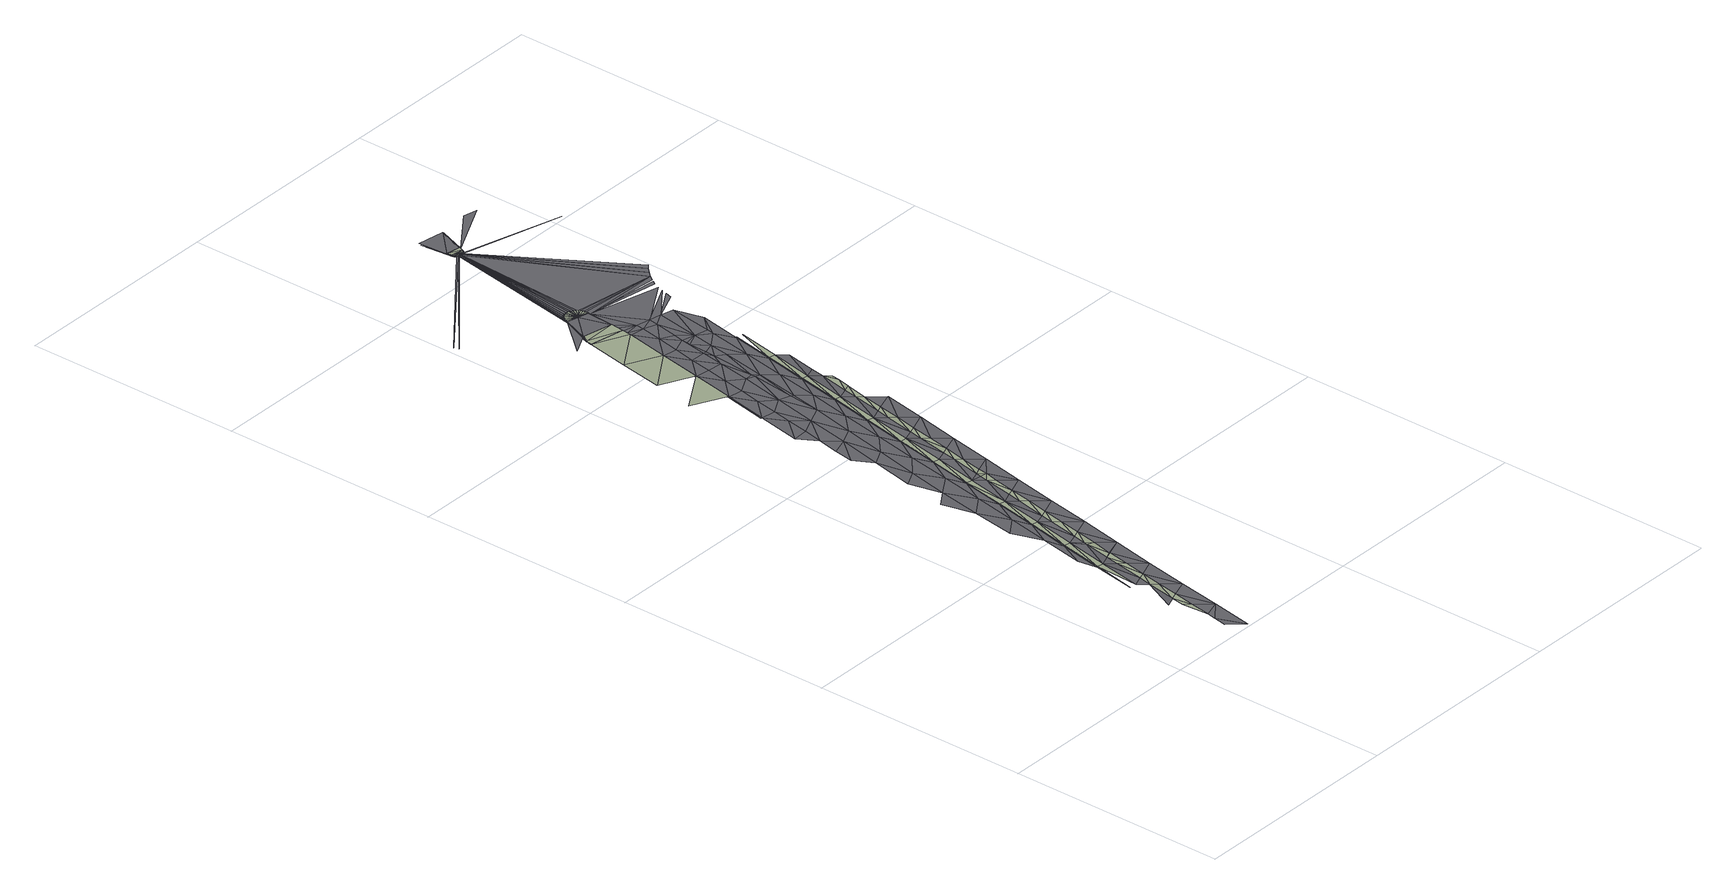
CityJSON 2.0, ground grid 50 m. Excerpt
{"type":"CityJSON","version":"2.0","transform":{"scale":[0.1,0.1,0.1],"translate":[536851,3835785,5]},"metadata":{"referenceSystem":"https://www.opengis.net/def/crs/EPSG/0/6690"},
"CityObjects":{
"road1":{"type":"Road","attributes":{"RoadStructureAttribute.sectionType":"1"},"geometry":[{"type":"MultiSurface","lod":"3","boundaries":[[[0,1,2]],[[2,3,0]],[[3,4,0]],[[4,5,6]],[[4,3,5]],[[6,5,7]],[[8,9,7]],[[5,10,7]],[[5,3,10]],[[7,10,11]],[[3,12,10]],[[7,11,8]],[[13,14,8]],[[10,12,11]],[[15,16,17]],[[18,14,13]],[[8,19,13]],[[8,11,19]],[[17,14,18]],[[11,12,19]],[[20,18,13]],[[17,21,15]],[[13,19,20]],[[15,21,22]],[[12,23,19]],[[18,24,17]],[[19,25,20]],[[26,18,20]],[[24,27,17]],[[21,28,22]],[[19,23,25]],[[20,25,26]],[[17,27,21]],[[25,29,26]],[[18,26,30]],[[25,23,29]],[[26,29,31]],[[24,18,30]],[[30,26,31]],[[32,21,27]],[[21,32,28]],[[23,33,29]],[[30,34,24]],[[30,31,35]],[[35,34,30]],[[36,24,34]],[[37,28,38]],[[32,38,28]],[[31,29,33]],[[31,33,35]],[[27,24,39]],[[27,40,32]],[[41,37,38]],[[39,24,36]],[[34,42,36]],[[34,35,42]],[[40,27,39]],[[35,33,42]],[[43,39,36]],[[44,45,41]],[[40,46,32]],[[32,46,38]],[[36,42,47]],[[33,48,42]],[[36,47,43]],[[41,38,49]],[[50,39,43]],[[46,49,38]],[[42,48,47]],[[40,39,51]],[[44,41,49]],[[40,52,46]],[[51,39,50]],[[43,53,50]],[[43,47,53]],[[52,40,51]],[[47,48,53]],[[54,51,50]],[[52,55,46]],[[46,55,49]],[[50,53,56]],[[57,44,58]],[[48,59,53]],[[50,56,54]],[[60,52,51]],[[44,49,61]],[[55,61,49]],[[62,51,54]],[[53,59,56]],[[57,58,63]],[[58,44,61]],[[52,60,55]],[[54,64,62]],[[65,66,51]],[[65,51,62]],[[54,56,64]],[[60,51,66]],[[56,59,64]],[[63,67,68]],[[67,69,68]],[[70,55,60]],[[70,61,55]],[[62,64,65]],[[63,58,71]],[[59,72,64]],[[71,67,63]],[[67,73,69]],[[58,61,74]],[[64,75,65]],[[70,74,61]],[[66,65,76]],[[73,77,78]],[[79,80,60]],[[81,66,76]],[[64,72,75]],[[71,58,74]],[[60,66,79]],[[60,80,70]],[[65,75,82]],[[76,65,82]],[[82,81,76]],[[77,83,78]],[[84,79,66]],[[83,85,78]],[[82,75,72]],[[82,86,81]],[[66,81,84]],[[67,87,73]],[[87,77,73]],[[88,84,81]],[[88,81,86]],[[70,89,74]],[[80,89,70]],[[72,90,82]],[[90,86,82]],[[67,71,91]],[[87,83,77]],[[71,74,92]],[[89,92,74]],[[93,94,95]],[[96,79,84]],[[83,97,85]],[[85,98,93]],[[86,90,88]],[[91,71,92]],[[67,91,87]],[[80,79,99]],[[80,100,89]],[[87,97,83]],[[97,101,85]],[[94,102,95]],[[98,94,93]],[[99,79,96]],[[84,103,96]],[[101,98,85]],[[100,80,99]],[[84,88,103]],[[104,99,96]],[[89,105,92]],[[87,106,97]],[[100,105,89]],[[96,103,104]],[[88,107,103]],[[106,101,97]],[[87,91,108]],[[109,102,110]],[[91,92,111]],[[88,90,107]],[[103,112,104]],[[105,111,92]],[[101,113,98]],[[114,99,104]],[[98,115,94]],[[103,107,112]],[[108,91,111]],[[100,99,116]],[[87,108,106]],[[100,117,105]],[[106,113,101]],[[113,118,98]],[[102,94,119]],[[119,110,102]],[[115,119,94]],[[116,99,114]],[[104,120,114]],[[118,115,98]],[[117,100,116]],[[104,112,120]],[[121,116,114]],[[111,122,108]],[[105,123,111]],[[106,108,124]],[[117,123,105]],[[106,125,113]],[[112,126,120]],[[127,128,129]],[[114,120,130]],[[114,130,121]],[[125,118,113]],[[124,108,131]],[[128,110,129]],[[112,107,126]],[[123,122,111]],[[118,132,115]],[[133,116,121]],[[115,134,119]],[[135,125,106]],[[135,106,124]],[[131,108,122]],[[120,126,130]],[[117,116,136]],[[117,137,123]],[[132,138,115]],[[110,119,139]],[[139,129,110]],[[134,139,119]],[[131,140,124]],[[121,141,133]],[[142,136,116]],[[142,116,133]],[[138,134,115]],[[137,117,136]],[[121,130,141]],[[143,132,118]],[[125,143,118]],[[140,135,124]],[[144,140,131]],[[123,145,122]],[[137,145,123]],[[146,147,148]],[[130,149,141]],[[150,125,135]],[[143,138,132]],[[148,127,151]],[[133,141,152]],[[131,122,144]],[[133,152,142]],[[140,150,135]],[[127,129,151]],[[145,144,122]],[[125,150,143]],[[130,126,149]],[[153,136,142]],[[138,154,134]],[[134,155,139]],[[151,146,148]],[[141,149,152]],[[156,143,150]],[[137,136,157]],[[143,158,138]],[[140,159,150]],[[137,160,145]],[[161,153,142]],[[154,162,134]],[[129,139,163]],[[155,163,139]],[[158,154,138]],[[164,157,136]],[[164,136,153]],[[162,155,134]],[[160,137,157]],[[142,152,161]],[[159,156,150]],[[151,129,163]],[[143,156,158]],[[165,164,153]],[[145,166,144]],[[167,158,156]],[[153,161,165]],[[160,166,145]],[[158,168,154]],[[155,169,163]],[[163,170,151]],[[168,162,154]],[[140,144,171]],[[169,170,163]],[[170,146,151]],[[172,158,167]],[[173,167,156]],[[166,171,144]],[[169,174,170]],[[159,173,156]],[[159,140,171]],[[175,169,155]],[[176,157,164]],[[162,175,155]],[[165,177,164]],[[178,158,172]],[[173,172,167]],[[179,174,169]],[[158,178,168]],[[160,157,180]],[[168,181,162]],[[160,182,166]],[[175,179,169]],[[173,159,171]],[[183,180,157]],[[183,157,176]],[[184,178,172]],[[182,160,180]],[[185,175,162]],[[181,185,162]],[[184,168,178]],[[173,184,172]],[[184,181,168]],[[166,186,171]],[[182,186,166]],[[187,179,175]],[[184,185,181]],[[185,187,175]],[[173,171,188]],[[186,188,171]],[[184,173,188]],[[182,180,189]],[[184,190,185]],[[182,191,186]],[[190,187,185]],[[184,188,192]],[[193,190,184]],[[186,194,188]],[[194,192,188]],[[184,192,193]],[[194,193,192]]],"semantics":{"surfaces":[{"type":"TrafficArea","function":"2000"},{"type":"AuxiliaryTrafficArea","function":"5000"},{"type":"AuxiliaryTrafficArea","function":"2000"},{"type":"TrafficArea","function":"1000"},{"type":"TrafficArea","function":"1010"},{"type":"AuxiliaryTrafficArea","function":"3000"}],"values":[0,0,0,1,0,1,0,1,0,1,0,1,0,0,2,0,1,1,1,0,0,2,1,3,0,1,1,0,1,3,0,1,2,1,0,0,1,0,1,2,3,0,0,1,1,0,3,3,0,0,1,2,3,0,1,1,1,0,0,4,2,3,1,0,1,3,0,3,0,1,3,2,0,1,1,1,0,0,2,3,1,4,0,1,1,3,3,0,0,4,3,2,1,0,0,1,1,0,4,4,2,3,1,4,0,4,4,3,1,3,0,4,1,0,0,3,1,2,1,1,1,4,0,4,0,1,0,4,4,1,1,3,2,0,0,4,4,3,3,5,0,4,3,0,3,4,1,2,4,4,5,3,0,1,4,1,1,0,3,4,2,1,0,4,4,5,3,0,1,3,4,0,3,0,3,1,4,2,4,4,5,5,3,0,1,4,1,1,0,3,3,4,2,4,0,5,1,1,4,4,5,0,3,4,0,3,4,4,3,0,1,2,4,5,5,3,4,1,0,0,4,1,1,4,4,4,3,3,2,5,0,4,4,5,1,3,1,4,5,3,4,0,0,4,3,5,0,4,1,4,4,2,1,4,5,3,4,0,0,4,1,1,4,5,4,1,3,4,1,2,4,3,5,4,3,3,5,4,4,3,3,4,3,4,0,4,1,4,4,4,4,1,4,2,4,3,0,0,4,1,4,4,4,4,4,3,2,4,4,4,3,3,3,1,4,2,4,3,3,3,3,3,3]}}]},
"road2":{"type":"Road","attributes":{"RoadStructureAttribute.sectionType":"4"},"geometry":[{"type":"MultiSurface","lod":"3","boundaries":[[[195,147,196]],[[197,195,198]],[[199,198,195]],[[196,200,195]],[[195,200,199]],[[199,200,201]],[[200,196,202]],[[203,201,204]],[[204,201,200]],[[205,202,196]],[[196,147,146]],[[200,206,204]],[[207,208,200]],[[200,202,205]],[[200,208,206]],[[204,206,209]],[[210,211,206]],[[209,206,211]],[[196,146,205]],[[210,212,211]],[[212,213,211]],[[213,214,209]],[[209,211,213]],[[215,210,206]],[[212,216,213]],[[207,200,205]],[[216,217,213]],[[217,218,214]],[[214,213,217]],[[216,219,217]],[[219,220,217]],[[212,210,215]],[[218,217,220]],[[220,221,218]],[[216,212,215]],[[219,222,220]],[[219,216,215]],[[222,223,220]],[[215,206,208]],[[224,207,174]],[[207,205,146]],[[146,170,207]],[[170,174,207]],[[222,219,215]],[[221,220,223]],[[215,225,222]],[[222,225,223]],[[221,223,226]],[[227,207,224]],[[225,228,223]],[[215,229,225]],[[174,179,224]],[[226,223,228]],[[225,229,228]],[[226,228,230]],[[215,231,229]],[[224,179,227]],[[229,232,228]],[[233,215,208]],[[234,208,207]],[[230,228,232]],[[229,231,232]],[[215,235,231]],[[230,232,236]],[[231,237,232]],[[215,238,235]],[[209,239,204]],[[236,232,237]],[[207,227,240]],[[240,234,207]],[[233,241,215]],[[231,235,237]],[[241,242,215]],[[242,243,215]],[[215,244,238]],[[235,245,237]],[[236,237,246]],[[214,239,209]],[[215,247,244]],[[246,237,245]],[[235,238,245]],[[240,227,179]],[[208,234,233]],[[215,243,247]],[[238,248,245]],[[246,245,249]],[[218,239,214]],[[238,244,248]],[[249,245,248]],[[244,250,248]],[[251,249,248]],[[244,247,250]],[[248,250,251]],[[247,252,250]],[[241,233,234]],[[221,239,218]],[[241,234,253]],[[254,251,250]],[[247,243,252]],[[242,241,253]],[[234,255,253]],[[243,256,252]],[[242,253,256]],[[243,242,256]],[[234,240,255]],[[250,252,254]],[[256,257,252]],[[256,253,255]],[[257,254,252]],[[255,257,256]],[[226,239,221]],[[230,239,226]],[[240,179,187]],[[236,239,230]],[[258,259,260]],[[261,262,259]],[[246,239,236]],[[249,239,246]],[[251,239,249]],[[240,263,255]],[[257,263,254]],[[255,263,257]],[[264,239,251]],[[204,265,262]],[[204,239,265]],[[266,187,190]],[[267,268,240]],[[240,187,269]],[[270,263,240]],[[271,272,273]],[[274,275,190]],[[271,273,276]],[[251,254,263]],[[271,277,272]],[[278,271,276]],[[277,279,272]],[[278,276,280]],[[271,278,281]],[[282,277,271]],[[271,281,282]],[[278,280,260]],[[278,283,281]],[[284,277,282]],[[285,278,260]],[[278,285,283]],[[277,286,279]],[[285,287,283]],[[284,286,277]],[[285,260,259]],[[288,285,259]],[[285,288,287]],[[288,259,262]],[[288,289,287]],[[251,263,264]],[[286,290,279]],[[291,282,281]],[[288,262,265]],[[291,281,283]],[[288,292,289]],[[293,287,289]],[[292,288,265]],[[291,283,287]],[[292,294,289]],[[295,284,282]],[[292,265,239]],[[293,296,287]],[[292,239,264]],[[292,297,294]],[[289,294,293]],[[297,293,294]],[[296,291,287]],[[297,292,264]],[[298,286,284]],[[291,299,282]],[[297,264,300]],[[299,295,282]],[[297,301,293]],[[301,297,300]],[[301,296,293]],[[301,300,302]],[[295,298,284]],[[301,302,303]],[[301,304,296]],[[298,305,286]],[[304,301,303]],[[304,291,296]],[[304,303,306]],[[304,307,291]],[[304,306,308]],[[307,299,291]],[[307,304,308]],[[307,308,309]],[[307,310,299]],[[310,295,299]],[[310,307,309]],[[310,309,311]],[[295,310,305]],[[295,305,298]],[[305,310,311]],[[264,263,300]],[[312,302,300]],[[313,303,302]],[[314,286,315]],[[286,305,315]],[[316,315,305]],[[305,311,316]],[[263,312,300]],[[312,313,302]],[[313,317,303]],[[318,306,303]],[[319,320,311]]],"semantics":{"surfaces":[{"type":"AuxiliaryTrafficArea","function":"3000"},{"type":"TrafficArea","function":"1020"},{"type":"TrafficArea","function":"2000"}],"values":[0,1,1,0,1,1,0,1,1,0,0,1,2,0,2,1,0,1,0,0,0,1,1,0,0,0,0,1,1,0,0,0,1,1,0,0,0,0,0,1,0,0,1,0,1,0,0,1,1,0,0,1,1,0,1,0,1,0,0,2,1,0,0,1,0,0,1,1,1,1,0,0,0,0,0,0,1,1,0,1,0,1,0,0,0,1,1,0,1,0,1,0,1,0,0,1,0,1,0,0,1,0,0,0,1,1,1,1,1,1,1,1,1,1,1,1,1,1,1,1,1,1,1,1,1,1,1,1,1,1,1,1,1,1,1,1,1,0,0,0,1,0,0,1,0,1,0,0,1,1,0,1,0,1,1,0,1,0,0,0,1,0,0,0,1,0,1,0,0,0,0,1,0,0,1,0,0,1,0,1,0,1,0,0,1,0,1,0,1,0,1,1,0,0,1,1,0,0,1,1,1,1,2,2,1,1,1,1,1,1,1]}}]}
},
"vertices":[
[186,64,9],[180,35,10],[209,1,10],[228,98,9],[190,85,9],[199,133,8],[187,148,8],[192,177,8],[205,246,7],[169,169,7],[208,183,8],[217,232,8],[246,197,8],[211,276,7],[188,267,7],[192,368,4],[174,270,5],[192,368,6],[206,366,6],[227,281,7],[223,345,7],[210,467,5],[184,411,5],[264,295,8],[224,464,7],[236,330,7],[229,374,7],[210,467,7],[201,510,6],[245,380,7],[241,436,7],[245,382,7],[229,565,6],[283,393,8],[242,443,7],[254,428,8],[247,472,8],[176,577,7],[219,608,6],[243,562,8],[229,565,8],[191,676,7],[263,478,8],[260,541,8],[207,774,8],[170,749,9],[247,663,6],[272,526,8],[301,491,9],[236,707,7],[266,570,8],[261,660,8],[247,663,8],[282,576,8],[278,639,9],[265,761,7],[291,624,9],[189,847,9],[225,865,9],[319,590,9],[265,761,9],[253,805,8],[284,669,9],[208,945,10],[300,675,9],[297,737,9],[279,759,9],[227,1043,11],[182,986,11],[189,1030,11],[283,860,8],[245,963,10],[337,688,10],[199,1079,12],[270,904,8],[309,722,9],[300,755,9],[207,1123,12],[172,1121,13],[297,857,10],[283,860,10],[302,767,9],[315,752,10],[216,1173,12],[315,836,10],[190,1220,13],[318,773,10],[246,1141,11],[327,821,10],[301,958,8],[355,786,11],[265,1061,10],[287,1002,9],[188,1220,13],[207,1318,14],[188,1220,15],[320,865,10],[224,1216,13],[208,1318,14],[315,956,10],[301,958,10],[233,1266,13],[207,1318,16],[336,871,11],[333,934,11],[319,1057,9],[265,1239,12],[374,884,11],[285,1158,11],[130,1357,16],[225,1416,16],[304,1101,10],[345,919,11],[242,1315,13],[338,964,11],[226,1416,14],[333,1054,11],[319,1057,11],[251,1364,13],[225,1416,14],[354,969,11],[351,1033,11],[322,1199,11],[337,1155,10],[292,1231,11],[284,1337,12],[392,983,12],[165,1551,17],[148,1452,17],[243,1515,16],[363,1018,12],[297,1228,11],[260,1413,13],[356,1062,12],[244,1515,14],[302,1330,12],[351,1152,12],[337,1155,12],[269,1462,13],[243,1515,14],[313,1326,12],[372,1068,12],[369,1131,12],[294,1410,13],[339,1298,11],[355,1253,10],[263,1634,17],[183,1650,17],[183,1649,17],[410,1081,13],[302,1339,12],[261,1613,17],[381,1116,12],[374,1160,12],[278,1511,13],[262,1612,15],[309,1439,13],[369,1251,12],[302,1461,13],[330,1425,12],[355,1253,12],[390,1166,13],[287,1561,14],[261,1613,15],[387,1229,13],[396,1195,13],[373,1352,11],[310,1461,13],[313,1524,13],[264,1624,15],[263,1634,15],[356,1396,12],[311,1503,13],[336,1469,12],[265,1634,15],[296,1610,14],[392,1259,13],[399,1214,13],[312,1511,13],[299,1628,14],[387,1349,13],[318,1547,13],[373,1352,13],[405,1328,13],[344,1518,12],[327,1600,13],[391,1450,11],[331,1622,13],[373,1495,12],[405,1447,13],[359,1617,13],[391,1450,13],[376,1512,12],[391,1611,12],[409,1548,11],
[188,1664,15],[188,1664,17],[187,1663,15],[188,1668,16],[190,1673,16],[195,1678,16],[192,1678,16],[195,1678,18],[149,1656,15],[216,1736,16],[267,1665,17],[219,1739,16],[267,1665,15],[246,1734,15],[220,1746,16],[219,1739,18],[221,1744,16],[221,1744,18],[224,1749,16],[222,1751,16],[246,1734,17],[224,1749,18],[227,1753,16],[226,1756,16],[227,1753,18],[231,1757,16],[231,1759,16],[231,1757,18],[236,1759,16],[267,1649,15],[236,1759,18],[237,1761,16],[268,1662,15],[241,1760,16],[241,1760,18],[243,1762,16],[247,1760,18],[247,1760,16],[271,1729,17],[271,1729,15],[252,1758,17],[250,1761,16],[252,1758,15],[257,1756,17],[277,2056,16],[272,1725,15],[270,1734,17],[269,1739,17],[267,1744,17],[261,1752,17],[257,1756,15],[255,1759,15],[264,1748,17],[261,1752,15],[260,1755,15],[264,1748,15],[265,1751,15],[267,1744,15],[270,1734,15],[268,1746,15],[272,1735,15],[269,1739,15],[271,1741,15],[8,1854,12],[270,2058,16],[268,2060,16],[11,1842,12],[272,2057,16],[459,1726,11],[279,2056,16],[274,2056,16],[434,1675,11],[444,1702,11],[448,1710,11],[438,1688,11],[451,1715,11],[265,2067,16],[263,2068,16],[264,2066,16],[427,1647,11],[430,1661,11],[265,2064,16],[265,2071,16],[267,2063,16],[262,2081,16],[266,2062,16],[265,2067,18],[265,2071,18],[267,2063,18],[263,2082,17],[270,2060,16],[263,2082,16],[270,2060,18],[273,2058,16],[273,2058,18],[257,2142,15],[288,2060,18],[277,2057,16],[280,2057,18],[277,2057,18],[292,2066,18],[284,2058,18],[280,2057,16],[296,2076,18],[290,2063,18],[282,2056,16],[284,2058,16],[284,2056,16],[286,2057,16],[288,2060,16],[296,2076,16],[289,2059,16],[290,2063,16],[290,2061,16],[292,2062,16],[292,2066,16],[297,2074,16],[469,1737,11],[479,1748,11],[259,2148,16],[319,2138,17],[320,2136,16],[490,1757,11],[520,2001,12],[428,2142,14],[395,2148,15]
]}
